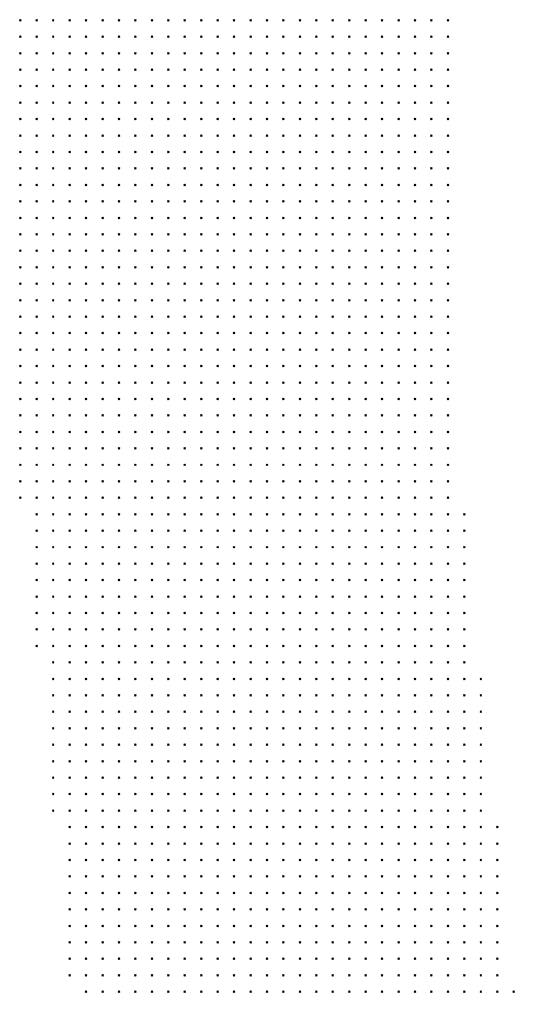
# Model space of a CAD drawing. Header units: metres. Extents: x 441556 to 446409, y 432338 to 461058.
# Drawn here: x 445049.5 to 445139.8, y 435633.7 to 435811 of the extents above; entities that cross this region are included whole.
import ezdxf

# ---------------------------------------------------------------- set-up
doc = ezdxf.new("R2010")
doc.units = ezdxf.units.M
doc.header["$MEASUREMENT"] = 0
doc.header["$PDMODE"] = 35
doc.header["$PDSIZE"] = 0.15
doc.layers.add('DTM-NOK-RevN_LIDAR_co_lidar', color=91, linetype='Continuous', lineweight=0)

msp = doc.modelspace()

# ---------------------------------------------------------------- linework, layer by layer
at = {"layer": 'DTM-NOK-RevN_LIDAR_co_lidar'}
for p in [(445049.673, 435810.806, 390.831), (445052.672, 435810.806, 391.644), (445055.672, 435810.806, 392.407), (445058.671, 435810.806, 392.838), (445061.67, 435810.806, 392.578), (445064.67, 435810.806, 392.799), (445067.669, 435810.806, 394.275), (445070.668, 435810.806, 395.794), (445073.668, 435810.806, 397.646), (445076.667, 435810.806, 398.551), (445079.667, 435810.806, 398.994), (445082.666, 435810.806, 399.457), (445085.665, 435810.806, 399.536), (445088.665, 435810.806, 399.774), (445091.664, 435810.806, 400.829), (445094.663, 435810.806, 402.318), (445097.663, 435810.806, 403.143), (445100.662, 435810.806, 403.265), (445103.662, 435810.806, 403.214), (445106.661, 435810.806, 403.422), (445109.66, 435810.806, 403.76), (445112.66, 435810.806, 404.143), (445115.659, 435810.806, 404.513), (445118.658, 435810.806, 404.882), (445121.658, 435810.806, 405.402), (445124.657, 435810.806, 405.743), (445127.657, 435810.806, 405.892), (445049.673, 435807.807, 388.975), (445052.672, 435807.807, 389.413), (445055.672, 435807.807, 389.965), (445058.671, 435807.807, 389.987), (445061.67, 435807.807, 389.792), (445064.67, 435807.807, 390.531), (445067.669, 435807.807, 392.824), (445070.668, 435807.807, 394.633), (445073.668, 435807.807, 397.018), (445076.667, 435807.807, 398.299), (445079.667, 435807.807, 398.706), (445082.666, 435807.807, 399.107), (445085.665, 435807.807, 399.228), (445088.665, 435807.807, 399.633), (445091.664, 435807.807, 400.764), (445094.663, 435807.807, 402.166), (445097.663, 435807.807, 402.72), (445100.662, 435807.807, 402.797), (445103.662, 435807.807, 402.968), (445106.661, 435807.807, 403.181), (445109.66, 435807.807, 403.581), (445112.66, 435807.807, 403.986), (445115.659, 435807.807, 404.389), (445118.658, 435807.807, 404.73), (445121.658, 435807.807, 405.15), (445124.657, 435807.807, 405.517), (445127.657, 435807.807, 405.742), (445049.673, 435804.807, 385.972), (445052.672, 435804.807, 386.284), (445055.672, 435804.807, 387.664), (445058.671, 435804.807, 388.087), (445061.67, 435804.807, 388.15), (445064.67, 435804.807, 389.513), (445067.669, 435804.807, 392.174), (445070.668, 435804.807, 394.141), (445073.668, 435804.807, 395.717), (445076.667, 435804.807, 396.996), (445079.667, 435804.807, 397.608), (445082.666, 435804.807, 398.243), (445085.665, 435804.807, 398.402), (445088.665, 435804.807, 399.151), (445091.664, 435804.807, 400.764), (445094.663, 435804.807, 402.057), (445097.663, 435804.807, 402.444), (445100.662, 435804.807, 402.49), (445103.662, 435804.807, 402.839), (445106.661, 435804.807, 403.048), (445109.66, 435804.807, 403.413), (445112.66, 435804.807, 403.823), (445115.659, 435804.807, 404.2), (445118.658, 435804.807, 404.556), (445121.658, 435804.807, 404.96), (445124.657, 435804.807, 405.297), (445127.657, 435804.807, 405.52), (445049.673, 435801.808, 383.174), (445052.672, 435801.808, 382.977), (445055.672, 435801.808, 383.725), (445058.671, 435801.808, 384.565), (445061.67, 435801.808, 386.007), (445064.67, 435801.808, 387.912), (445067.669, 435801.808, 391.141), (445070.668, 435801.808, 393.025), (445073.668, 435801.808, 394.303), (445076.667, 435801.808, 395.787), (445079.667, 435801.808, 396.667), (445082.666, 435801.808, 396.782), (445085.665, 435801.808, 396.822), (445088.665, 435801.808, 398.112), (445091.664, 435801.808, 400.498), (445094.663, 435801.808, 401.752), (445097.663, 435801.808, 402.214), (445100.662, 435801.808, 402.336), (445103.662, 435801.808, 402.612), (445106.661, 435801.808, 402.92), (445109.66, 435801.808, 403.241), (445112.66, 435801.808, 403.642), (445115.659, 435801.808, 403.984), (445118.658, 435801.808, 404.364), (445121.658, 435801.808, 404.721), (445124.657, 435801.808, 405.064), (445127.657, 435801.808, 405.343), (445049.673, 435798.809, 379.204), (445052.672, 435798.809, 379.32), (445055.672, 435798.809, 379.635), (445058.671, 435798.809, 380.217), (445061.67, 435798.809, 383.219), (445064.67, 435798.809, 385.186), (445067.669, 435798.809, 387.995), (445070.668, 435798.809, 390.648), (445073.668, 435798.809, 393.217), (445076.667, 435798.809, 394.758), (445079.667, 435798.809, 395.463), (445082.666, 435798.809, 394.819), (445085.665, 435798.809, 394.097), (445088.665, 435798.809, 394.38), (445091.664, 435798.809, 397.603), (445094.663, 435798.809, 400.915), (445097.663, 435798.809, 402.029), (445100.662, 435798.809, 402.122), (445103.662, 435798.809, 402.378), (445106.661, 435798.809, 402.762), (445109.66, 435798.809, 403.107), (445112.66, 435798.809, 403.48), (445115.659, 435798.809, 403.867), (445118.658, 435798.809, 404.233), (445121.658, 435798.809, 404.488), (445124.657, 435798.809, 404.861), (445127.657, 435798.809, 405.229), (445049.673, 435795.809, 375.709), (445052.672, 435795.809, 376.472), (445055.672, 435795.809, 377.207), (445058.671, 435795.809, 378.485), (445061.67, 435795.809, 381.329), (445064.67, 435795.809, 383.574), (445067.669, 435795.809, 385.985), (445070.668, 435795.809, 388.81), (445073.668, 435795.809, 390.529), (445076.667, 435795.809, 391.67), (445079.667, 435795.809, 392.05), (445082.666, 435795.809, 391.428), (445085.665, 435795.809, 390.626), (445088.665, 435795.809, 390.417), (445091.664, 435795.809, 394.862), (445094.663, 435795.809, 399.97), (445097.663, 435795.809, 401.647), (445100.662, 435795.809, 401.858), (445103.662, 435795.809, 402.159), (445106.661, 435795.809, 402.516), (445109.66, 435795.809, 402.913), (445112.66, 435795.809, 403.344), (445115.659, 435795.809, 403.745), (445118.658, 435795.809, 404.148), (445121.658, 435795.809, 404.379), (445124.657, 435795.809, 404.607), (445127.657, 435795.809, 404.971), (445049.673, 435792.81, 373.596), (445052.672, 435792.81, 374.356), (445055.672, 435792.81, 375.522), (445058.671, 435792.81, 378.111), (445061.67, 435792.81, 380.818), (445064.67, 435792.81, 383.433), (445067.669, 435792.81, 385.953), (445070.668, 435792.81, 387.728), (445073.668, 435792.81, 387.972), (445076.667, 435792.81, 388.523), (445079.667, 435792.81, 388.786), (445082.666, 435792.81, 388.221), (445085.665, 435792.81, 387.783), (445088.665, 435792.81, 387.894), (445091.664, 435792.81, 392.838), (445094.663, 435792.81, 398.828), (445097.663, 435792.81, 400.895), (445100.662, 435792.81, 401.052), (445103.662, 435792.81, 401.305), (445106.661, 435792.81, 401.77), (445109.66, 435792.81, 402.474), (445112.66, 435792.81, 403.058), (445115.659, 435792.81, 403.483), (445118.658, 435792.81, 403.945), (445121.658, 435792.81, 404.225), (445124.657, 435792.81, 404.406), (445127.657, 435792.81, 404.788), (445049.673, 435789.811, 371.507), (445052.672, 435789.811, 372.569), (445055.672, 435789.811, 374.511), (445058.671, 435789.811, 378.155), (445061.67, 435789.811, 380.884), (445064.67, 435789.811, 383.143), (445067.669, 435789.811, 384.897), (445070.668, 435789.811, 385.648), (445073.668, 435789.811, 386.199), (445076.667, 435789.811, 386.634), (445079.667, 435789.811, 386.936), (445082.666, 435789.811, 386.718), (445085.665, 435789.811, 386.449), (445088.665, 435789.811, 386.647), (445091.664, 435789.811, 390.755), (445094.663, 435789.811, 397.512), (445097.663, 435789.811, 400.106), (445100.662, 435789.811, 400.15), (445103.662, 435789.811, 400.219), (445106.661, 435789.811, 400.577), (445109.66, 435789.811, 401.387), (445112.66, 435789.811, 402.46), (445115.659, 435789.811, 403.165), (445118.658, 435789.811, 403.595), (445121.658, 435789.811, 403.974), (445124.657, 435789.811, 404.254), (445127.657, 435789.811, 404.582), (445049.673, 435786.811, 369.858), (445052.672, 435786.811, 371.762), (445055.672, 435786.811, 373.646), (445058.671, 435786.811, 377.135), (445061.67, 435786.811, 379.766), (445064.67, 435786.811, 381.87), (445067.669, 435786.811, 382.717), (445070.668, 435786.811, 382.838), (445073.668, 435786.811, 383.713), (445076.667, 435786.811, 383.98), (445079.667, 435786.811, 384.504), (445082.666, 435786.811, 385.197), (445085.665, 435786.811, 385.412), (445088.665, 435786.811, 386.243), (445091.664, 435786.811, 389.243), (445094.663, 435786.811, 396.144), (445097.663, 435786.811, 399.132), (445100.662, 435786.811, 399.16), (445103.662, 435786.811, 398.929), (445106.661, 435786.811, 399.081), (445109.66, 435786.811, 400.045), (445112.66, 435786.811, 401.314), (445115.659, 435786.811, 402.383), (445118.658, 435786.811, 403.284), (445121.658, 435786.811, 403.753), (445124.657, 435786.811, 404.022), (445127.657, 435786.811, 404.325), (445049.673, 435783.812, 368.55), (445052.672, 435783.812, 369.966), (445055.672, 435783.812, 371.991), (445058.671, 435783.812, 374.644), (445061.67, 435783.812, 377.396), (445064.67, 435783.812, 379.87), (445067.669, 435783.812, 380.539), (445070.668, 435783.812, 380.543), (445073.668, 435783.812, 381.141), (445076.667, 435783.812, 381.412), (445079.667, 435783.812, 382.232), (445082.666, 435783.812, 383.363), (445085.665, 435783.812, 383.917), (445088.665, 435783.812, 384.686), (445091.664, 435783.812, 387.47), (445094.663, 435783.812, 394.579), (445097.663, 435783.812, 397.549), (445100.662, 435783.812, 397.278), (445103.662, 435783.812, 397.416), (445106.661, 435783.812, 397.931), (445109.66, 435783.812, 398.959), (445112.66, 435783.812, 399.757), (445115.659, 435783.812, 401.163), (445118.658, 435783.812, 402.578), (445121.658, 435783.812, 403.377), (445124.657, 435783.812, 403.756), (445127.657, 435783.812, 404.123), (445049.673, 435780.812, 367.054), (445052.672, 435780.812, 367.62), (445055.672, 435780.812, 369.798), (445058.671, 435780.812, 372.978), (445061.67, 435780.812, 375.502), (445064.67, 435780.812, 377.171), (445067.669, 435780.812, 378.006), (445070.668, 435780.812, 378.234), (445073.668, 435780.812, 378.735), (445076.667, 435780.812, 379.189), (445079.667, 435780.812, 380.37), (445082.666, 435780.812, 382), (445085.665, 435780.812, 383), (445088.665, 435780.812, 383.402), (445091.664, 435780.812, 384.969), (445094.663, 435780.812, 391.108), (445097.663, 435780.812, 395.063), (445100.662, 435780.812, 395.47), (445103.662, 435780.812, 395.734), (445106.661, 435780.812, 396.489), (445109.66, 435780.812, 398.141), (445112.66, 435780.812, 399.477), (445115.659, 435780.812, 400.656), (445118.658, 435780.812, 401.809), (445121.658, 435780.812, 402.937), (445124.657, 435780.812, 403.576), (445127.657, 435780.812, 403.899), (445049.673, 435777.813, 365.727), (445052.672, 435777.813, 366.033), (445055.672, 435777.813, 367.89), (445058.671, 435777.813, 371.515), (445061.67, 435777.813, 373.868), (445064.67, 435777.813, 374.525), (445067.669, 435777.813, 375.097), (445070.668, 435777.813, 375.586), (445073.668, 435777.813, 376.245), (445076.667, 435777.813, 377.011), (445079.667, 435777.813, 378.808), (445082.666, 435777.813, 381.236), (445085.665, 435777.813, 383.145), (445088.665, 435777.813, 383.541), (445091.664, 435777.813, 384.228), (445094.663, 435777.813, 389.777), (445097.663, 435777.813, 393.623), (445100.662, 435777.813, 394.244), (445103.662, 435777.813, 394.466), (445106.661, 435777.813, 394.998), (445109.66, 435777.813, 396.594), (445112.66, 435777.813, 398.941), (445115.659, 435777.813, 400.244), (445118.658, 435777.813, 401.411), (445121.658, 435777.813, 402.559), (445124.657, 435777.813, 403.36), (445127.657, 435777.813, 403.757), (445049.673, 435774.814, 364), (445052.672, 435774.814, 364.638), (445055.672, 435774.814, 366.336), (445058.671, 435774.814, 368.793), (445061.67, 435774.814, 370.995), (445064.67, 435774.814, 371.758), (445067.669, 435774.814, 372.817), (445070.668, 435774.814, 373.295), (445073.668, 435774.814, 373.943), (445076.667, 435774.814, 375.623), (445079.667, 435774.814, 378.466), (445082.666, 435774.814, 381.325), (445085.665, 435774.814, 383.811), (445088.665, 435774.814, 384.515), (445091.664, 435774.814, 385.167), (445094.663, 435774.814, 389.908), (445097.663, 435774.814, 392.959), (445100.662, 435774.814, 393.34), (445103.662, 435774.814, 393.733), (445106.661, 435774.814, 394.498), (445109.66, 435774.814, 395.237), (445112.66, 435774.814, 397.637), (445115.659, 435774.814, 399.901), (445118.658, 435774.814, 401.137), (445121.658, 435774.814, 402.039), (445124.657, 435774.814, 402.929), (445127.657, 435774.814, 403.565), (445049.673, 435771.814, 362.894), (445052.672, 435771.814, 364.116), (445055.672, 435771.814, 365.681), (445058.671, 435771.814, 366.861), (445061.67, 435771.814, 367.902), (445064.67, 435771.814, 368.605), (445067.669, 435771.814, 370.471), (445070.668, 435771.814, 371.387), (445073.668, 435771.814, 373.104), (445076.667, 435771.814, 375.829), (445079.667, 435771.814, 379.219), (445082.666, 435771.814, 382.608), (445085.665, 435771.814, 385.097), (445088.665, 435771.814, 385.593), (445091.664, 435771.814, 385.97), (445094.663, 435771.814, 388.98), (445097.663, 435771.814, 391.633), (445100.662, 435771.814, 392.458), (445103.662, 435771.814, 392.933), (445106.661, 435771.814, 393.672), (445109.66, 435771.814, 394.338), (445112.66, 435771.814, 396.574), (445115.659, 435771.814, 399.269), (445118.658, 435771.814, 400.372), (445121.658, 435771.814, 400.99), (445124.657, 435771.814, 402.252), (445127.657, 435771.814, 403.255), (445049.673, 435768.815, 362.784), (445052.672, 435768.815, 363.444), (445055.672, 435768.815, 364.058), (445058.671, 435768.815, 365.348), (445061.67, 435768.815, 365.83), (445064.67, 435768.815, 366.644), (445067.669, 435768.815, 369.004), (445070.668, 435768.815, 370.71), (445073.668, 435768.815, 373.214), (445076.667, 435768.815, 376.624), (445079.667, 435768.815, 380.256), (445082.666, 435768.815, 383.65), (445085.665, 435768.815, 385.294), (445088.665, 435768.815, 385.969), (445091.664, 435768.815, 386.285), (445094.663, 435768.815, 387.682), (445097.663, 435768.815, 389.746), (445100.662, 435768.815, 391.402), (445103.662, 435768.815, 391.943), (445106.661, 435768.815, 392.528), (445109.66, 435768.815, 393.658), (445112.66, 435768.815, 395.738), (445115.659, 435768.815, 398.043), (445118.658, 435768.815, 399.282), (445121.658, 435768.815, 400.099), (445124.657, 435768.815, 401.808), (445127.657, 435768.815, 402.969), (445049.673, 435765.816, 361.084), (445052.672, 435765.816, 361.31), (445055.672, 435765.816, 361.053), (445058.671, 435765.816, 362.692), (445061.67, 435765.816, 363.948), (445064.67, 435765.816, 365.595), (445067.669, 435765.816, 368.728), (445070.668, 435765.816, 370.983), (445073.668, 435765.816, 373.752), (445076.667, 435765.816, 377.042), (445079.667, 435765.816, 380.425), (445082.666, 435765.816, 383.249), (445085.665, 435765.816, 384.366), (445088.665, 435765.816, 384.971), (445091.664, 435765.816, 386.097), (445094.663, 435765.816, 387.07), (445097.663, 435765.816, 387.968), (445100.662, 435765.816, 389.941), (445103.662, 435765.816, 391.282), (445106.661, 435765.816, 392.393), (445109.66, 435765.816, 393.694), (445112.66, 435765.816, 395.597), (445115.659, 435765.816, 397.103), (445118.658, 435765.816, 398.452), (445121.658, 435765.816, 399.958), (445124.657, 435765.816, 401.535), (445127.657, 435765.816, 402.551), (445049.673, 435762.816, 357.413), (445052.672, 435762.816, 358.549), (445055.672, 435762.816, 358.917), (445058.671, 435762.816, 360.302), (445061.67, 435762.816, 362.509), (445064.67, 435762.816, 365.419), (445067.669, 435762.816, 368.625), (445070.668, 435762.816, 371.336), (445073.668, 435762.816, 374.286), (445076.667, 435762.816, 377.028), (445079.667, 435762.816, 379.646), (445082.666, 435762.816, 381.056), (445085.665, 435762.816, 381.786), (445088.665, 435762.816, 383.057), (445091.664, 435762.816, 384.524), (445094.663, 435762.816, 385.282), (445097.663, 435762.816, 386.028), (445100.662, 435762.816, 387.872), (445103.662, 435762.816, 390.496), (445106.661, 435762.816, 392.073), (445109.66, 435762.816, 393.611), (445112.66, 435762.816, 395.428), (445115.659, 435762.816, 396.713), (445118.658, 435762.816, 398.266), (445121.658, 435762.816, 399.921), (445124.657, 435762.816, 401.384), (445127.657, 435762.816, 402.356), (445049.673, 435759.817, 354.97), (445052.672, 435759.817, 356.377), (445055.672, 435759.817, 357.266), (445058.671, 435759.817, 359.562), (445061.67, 435759.817, 362.507), (445064.67, 435759.817, 365.339), (445067.669, 435759.817, 367.74), (445070.668, 435759.817, 371.063), (445073.668, 435759.817, 374.053), (445076.667, 435759.817, 376.301), (445079.667, 435759.817, 378.033), (445082.666, 435759.817, 378.346), (445085.665, 435759.817, 378.682), (445088.665, 435759.817, 380.562), (445091.664, 435759.817, 381.937), (445094.663, 435759.817, 381.943), (445097.663, 435759.817, 382.669), (445100.662, 435759.817, 385.076), (445103.662, 435759.817, 388.754), (445106.661, 435759.817, 390.891), (445109.66, 435759.817, 392.392), (445112.66, 435759.817, 394.607), (445115.659, 435759.817, 397.096), (445118.658, 435759.817, 398.636), (445121.658, 435759.817, 400.032), (445124.657, 435759.817, 401.448), (445127.657, 435759.817, 402.219), (445049.673, 435756.817, 354.046), (445052.672, 435756.817, 354.921), (445055.672, 435756.817, 355.652), (445058.671, 435756.817, 358.785), (445061.67, 435756.817, 362.739), (445064.67, 435756.817, 364.982), (445067.669, 435756.817, 366.348), (445070.668, 435756.817, 369.178), (445073.668, 435756.817, 373.027), (445076.667, 435756.817, 375.012), (445079.667, 435756.817, 376.057), (445082.666, 435756.817, 376.289), (445085.665, 435756.817, 376.643), (445088.665, 435756.817, 378.096), (445091.664, 435756.817, 379.199), (445094.663, 435756.817, 379.659), (445097.663, 435756.817, 380.746), (445100.662, 435756.817, 383.69), (445103.662, 435756.817, 386.994), (445106.661, 435756.817, 389.245), (445109.66, 435756.817, 390.623), (445112.66, 435756.817, 392.484), (445115.659, 435756.817, 394.523), (445118.658, 435756.817, 396.006), (445121.658, 435756.817, 397.382), (445124.657, 435756.817, 397.892), (445127.657, 435756.817, 399.987), (445049.673, 435753.818, 352.694), (445052.672, 435753.818, 353.574), (445055.672, 435753.818, 354.448), (445058.671, 435753.818, 356.298), (445061.67, 435753.818, 360.546), (445064.67, 435753.818, 363.325), (445067.669, 435753.818, 363.752), (445070.668, 435753.818, 366.186), (445073.668, 435753.818, 370.661), (445076.667, 435753.818, 372.807), (445079.667, 435753.818, 373.358), (445082.666, 435753.818, 373.31), (445085.665, 435753.818, 373.65), (445088.665, 435753.818, 375.498), (445091.664, 435753.818, 376.944), (445094.663, 435753.818, 378.731), (445097.663, 435753.818, 380.873), (445100.662, 435753.818, 383.122), (445103.662, 435753.818, 385.315), (445106.661, 435753.818, 387.245), (445109.66, 435753.818, 388.716), (445112.66, 435753.818, 389.978), (445115.659, 435753.818, 390.954), (445118.658, 435753.818, 392.076), (445121.658, 435753.818, 393.408), (445124.657, 435753.818, 393.934), (445127.657, 435753.818, 396.048), (445049.673, 435750.819, 351.555), (445052.672, 435750.819, 352.612), (445055.672, 435750.819, 353.483), (445058.671, 435750.819, 354.874), (445061.67, 435750.819, 357.323), (445064.67, 435750.819, 360.487), (445067.669, 435750.819, 361.316), (445070.668, 435750.819, 362.932), (445073.668, 435750.819, 366.591), (445076.667, 435750.819, 368.721), (445079.667, 435750.819, 369.449), (445082.666, 435750.819, 370.499), (445085.665, 435750.819, 371.513), (445088.665, 435750.819, 372.94), (445091.664, 435750.819, 374.238), (445094.663, 435750.819, 377.34), (445097.663, 435750.819, 380.803), (445100.662, 435750.819, 382.445), (445103.662, 435750.819, 383.703), (445106.661, 435750.819, 385.338), (445109.66, 435750.819, 386.531), (445112.66, 435750.819, 387.294), (445115.659, 435750.819, 388.756), (445118.658, 435750.819, 389.886), (445121.658, 435750.819, 391.58), (445124.657, 435750.819, 392.912), (445127.657, 435750.819, 394.462), (445049.673, 435747.819, 351.779), (445052.672, 435747.819, 352.793), (445055.672, 435747.819, 354.025), (445058.671, 435747.819, 355.097), (445061.67, 435747.819, 356.119), (445064.67, 435747.819, 358.402), (445067.669, 435747.819, 359.751), (445070.668, 435747.819, 360.568), (445073.668, 435747.819, 363.56), (445076.667, 435747.819, 365.366), (445079.667, 435747.819, 366.318), (445082.666, 435747.819, 368.403), (445085.665, 435747.819, 370.153), (445088.665, 435747.819, 371.263), (445091.664, 435747.819, 372.819), (445094.663, 435747.819, 377.028), (445097.663, 435747.819, 380.705), (445100.662, 435747.819, 382.049), (445103.662, 435747.819, 382.687), (445106.661, 435747.819, 383.913), (445109.66, 435747.819, 384.872), (445112.66, 435747.819, 385.405), (445115.659, 435747.819, 387.292), (445118.658, 435747.819, 389.007), (445121.658, 435747.819, 391.194), (445124.657, 435747.819, 393.688), (445127.657, 435747.819, 395.769), (445049.673, 435744.82, 353.741), (445052.672, 435744.82, 354.627), (445055.672, 435744.82, 356.108), (445058.671, 435744.82, 356.665), (445061.67, 435744.82, 356.759), (445064.67, 435744.82, 357.836), (445067.669, 435744.82, 359.199), (445070.668, 435744.82, 360.046), (445073.668, 435744.82, 362.502), (445076.667, 435744.82, 364.24), (445079.667, 435744.82, 365.563), (445082.666, 435744.82, 367.425), (445085.665, 435744.82, 369.246), (445088.665, 435744.82, 370.766), (445091.664, 435744.82, 372.63), (445094.663, 435744.82, 376.722), (445097.663, 435744.82, 379.949), (445100.662, 435744.82, 380.294), (445103.662, 435744.82, 380.692), (445106.661, 435744.82, 382.966), (445109.66, 435744.82, 384.83), (445112.66, 435744.82, 385.654), (445115.659, 435744.82, 387.284), (445118.658, 435744.82, 389.621), (445121.658, 435744.82, 391.782), (445124.657, 435744.82, 394.369), (445127.657, 435744.82, 397.132), (445049.673, 435741.821, 355.461), (445052.672, 435741.821, 356.08), (445055.672, 435741.821, 357.889), (445058.671, 435741.821, 358.837), (445061.67, 435741.821, 358.29), (445064.67, 435741.821, 358.927), (445067.669, 435741.821, 360.315), (445070.668, 435741.821, 362.034), (445073.668, 435741.821, 364.126), (445076.667, 435741.821, 365.326), (445079.667, 435741.821, 366.201), (445082.666, 435741.821, 367.91), (445085.665, 435741.821, 369.372), (445088.665, 435741.821, 370.889), (445091.664, 435741.821, 372.424), (445094.663, 435741.821, 375.184), (445097.663, 435741.821, 378.538), (445100.662, 435741.821, 379.097), (445103.662, 435741.821, 379.952), (445106.661, 435741.821, 382.474), (445109.66, 435741.821, 384.724), (445112.66, 435741.821, 386.323), (445115.659, 435741.821, 388.284), (445118.658, 435741.821, 390.848), (445121.658, 435741.821, 392.904), (445124.657, 435741.821, 395.594), (445127.657, 435741.821, 398.585), (445049.673, 435738.821, 356.402), (445052.672, 435738.821, 357.339), (445055.672, 435738.821, 359.432), (445058.671, 435738.821, 360.723), (445061.67, 435738.821, 360.502), (445064.67, 435738.821, 361.513), (445067.669, 435738.821, 362.991), (445070.668, 435738.821, 364.314), (445073.668, 435738.821, 365.61), (445076.667, 435738.821, 366.73), (445079.667, 435738.821, 367.478), (445082.666, 435738.821, 369.331), (445085.665, 435738.821, 370.568), (445088.665, 435738.821, 372.618), (445091.664, 435738.821, 373.51), (445094.663, 435738.821, 375.044), (445097.663, 435738.821, 377.913), (445100.662, 435738.821, 379.659), (445103.662, 435738.821, 381.615), (445106.661, 435738.821, 383.509), (445109.66, 435738.821, 385.13), (445112.66, 435738.821, 387.141), (445115.659, 435738.821, 389.592), (445118.658, 435738.821, 391.998), (445121.658, 435738.821, 395.279), (445124.657, 435738.821, 397.923), (445127.657, 435738.821, 399.559), (445049.673, 435735.822, 358.108), (445052.672, 435735.822, 359.569), (445055.672, 435735.822, 361.009), (445058.671, 435735.822, 361.919), (445061.67, 435735.822, 362.734), (445064.67, 435735.822, 364.204), (445067.669, 435735.822, 365.551), (445070.668, 435735.822, 365.656), (445073.668, 435735.822, 366.684), (445076.667, 435735.822, 368.071), (445079.667, 435735.822, 369.096), (445082.666, 435735.822, 371.543), (445085.665, 435735.822, 374.177), (445088.665, 435735.822, 375.803), (445091.664, 435735.822, 375.514), (445094.663, 435735.822, 376.297), (445097.663, 435735.822, 378.293), (445100.662, 435735.822, 380.957), (445103.662, 435735.822, 383.932), (445106.661, 435735.822, 385.604), (445109.66, 435735.822, 386.805), (445112.66, 435735.822, 389.335), (445115.659, 435735.822, 391.501), (445118.658, 435735.822, 393.534), (445121.658, 435735.822, 397.108), (445124.657, 435735.822, 398.849), (445127.657, 435735.822, 399.408), (445049.673, 435732.822, 360.2), (445052.672, 435732.822, 361.793), (445055.672, 435732.822, 363.063), (445058.671, 435732.822, 364.117), (445061.67, 435732.822, 365.163), (445064.67, 435732.822, 366.134), (445067.669, 435732.822, 367.069), (445070.668, 435732.822, 367.801), (445073.668, 435732.822, 369.477), (445076.667, 435732.822, 370.467), (445079.667, 435732.822, 372.093), (445082.666, 435732.822, 374.312), (445085.665, 435732.822, 377.093), (445088.665, 435732.822, 378.642), (445091.664, 435732.822, 378.572), (445094.663, 435732.822, 378.222), (445097.663, 435732.822, 378.976), (445100.662, 435732.822, 381.897), (445103.662, 435732.822, 385.916), (445106.661, 435732.822, 388.516), (445109.66, 435732.822, 390.807), (445112.66, 435732.822, 393.02), (445115.659, 435732.822, 394.671), (445118.658, 435732.822, 395.976), (445121.658, 435732.822, 397.763), (445124.657, 435732.822, 398.712), (445127.657, 435732.822, 399.194), (445049.673, 435729.823, 362.01), (445052.672, 435729.823, 363.613), (445055.672, 435729.823, 365.469), (445058.671, 435729.823, 367.082), (445061.67, 435729.823, 367.257), (445064.67, 435729.823, 368.716), (445067.669, 435729.823, 369.919), (445070.668, 435729.823, 370.777), (445073.668, 435729.823, 372.386), (445076.667, 435729.823, 372.955), (445079.667, 435729.823, 374.634), (445082.666, 435729.823, 376.505), (445085.665, 435729.823, 378.898), (445088.665, 435729.823, 381.037), (445091.664, 435729.823, 380.88), (445094.663, 435729.823, 380.05), (445097.663, 435729.823, 380.244), (445100.662, 435729.823, 385.293), (445103.662, 435729.823, 389.68), (445106.661, 435729.823, 392.509), (445109.66, 435729.823, 394.687), (445112.66, 435729.823, 395.492), (445115.659, 435729.823, 396.569), (445118.658, 435729.823, 397.305), (445121.658, 435729.823, 398.142), (445124.657, 435729.823, 398.722), (445127.657, 435729.823, 399.139), (445049.673, 435726.824, 363.872), (445052.672, 435726.824, 365.63), (445055.672, 435726.824, 367.545), (445058.671, 435726.824, 369.622), (445061.67, 435726.824, 370.396), (445064.67, 435726.824, 372.018), (445067.669, 435726.824, 372.535), (445070.668, 435726.824, 372.956), (445073.668, 435726.824, 374.291), (445076.667, 435726.824, 375.595), (445079.667, 435726.824, 376.472), (445082.666, 435726.824, 378.155), (445085.665, 435726.824, 380.546), (445088.665, 435726.824, 382.913), (445091.664, 435726.824, 383.581), (445094.663, 435726.824, 383.475), (445097.663, 435726.824, 383.84), (445100.662, 435726.824, 388.911), (445103.662, 435726.824, 392.926), (445106.661, 435726.824, 394.949), (445109.66, 435726.824, 395.735), (445112.66, 435726.824, 396.011), (445115.659, 435726.824, 396.779), (445118.658, 435726.824, 397.265), (445121.658, 435726.824, 397.948), (445124.657, 435726.824, 398.5), (445127.657, 435726.824, 398.924), (445049.673, 435723.824, 366.176), (445052.672, 435723.824, 367.44), (445055.672, 435723.824, 369.201), (445058.671, 435723.824, 371.426), (445061.67, 435723.824, 373.113), (445064.67, 435723.824, 374.456), (445067.669, 435723.824, 374.588), (445070.668, 435723.824, 374.696), (445073.668, 435723.824, 375.725), (445076.667, 435723.824, 377.526), (445079.667, 435723.824, 378.638), (445082.666, 435723.824, 380.302), (445085.665, 435723.824, 381.874), (445088.665, 435723.824, 384.124), (445091.664, 435723.824, 386.809), (445094.663, 435723.824, 387.791), (445097.663, 435723.824, 388.735), (445100.662, 435723.824, 391.613), (445103.662, 435723.824, 394.18), (445106.661, 435723.824, 395.304), (445109.66, 435723.824, 395.634), (445112.66, 435723.824, 396.108), (445115.659, 435723.824, 396.672), (445118.658, 435723.824, 397.114), (445121.658, 435723.824, 397.695), (445124.657, 435723.824, 398.212), (445127.657, 435723.824, 398.693), (445052.672, 435720.825, 369.571), (445055.672, 435720.825, 370.917), (445058.671, 435720.825, 372.969), (445061.67, 435720.825, 374.772), (445064.67, 435720.825, 376.622), (445067.669, 435720.825, 377.301), (445070.668, 435720.825, 376.768), (445073.668, 435720.825, 377.312), (445076.667, 435720.825, 378.999), (445079.667, 435720.825, 380.588), (445082.666, 435720.825, 382.459), (445085.665, 435720.825, 384.229), (445088.665, 435720.825, 385.787), (445091.664, 435720.825, 388.824), (445094.663, 435720.825, 390.149), (445097.663, 435720.825, 391.882), (445100.662, 435720.825, 393.712), (445103.662, 435720.825, 394.619), (445106.661, 435720.825, 395.227), (445109.66, 435720.825, 395.645), (445112.66, 435720.825, 396.107), (445115.659, 435720.825, 396.497), (445118.658, 435720.825, 396.929), (445121.658, 435720.825, 397.494), (445124.657, 435720.825, 398.126), (445127.657, 435720.825, 398.625), (445130.656, 435720.825, 398.954), (445052.672, 435717.826, 371.923), (445055.672, 435717.826, 372.913), (445058.671, 435717.826, 374.634), (445061.67, 435717.826, 376.327), (445064.67, 435717.826, 378.997), (445067.669, 435717.826, 379.937), (445070.668, 435717.826, 379.09), (445073.668, 435717.826, 379.286), (445076.667, 435717.826, 380.734), (445079.667, 435717.826, 382.239), (445082.666, 435717.826, 384.237), (445085.665, 435717.826, 386.389), (445088.665, 435717.826, 388.277), (445091.664, 435717.826, 389.856), (445094.663, 435717.826, 391.372), (445097.663, 435717.826, 392.874), (445100.662, 435717.826, 394.002), (445103.662, 435717.826, 394.572), (445106.661, 435717.826, 395.054), (445109.66, 435717.826, 395.408), (445112.66, 435717.826, 395.826), (445115.659, 435717.826, 396.449), (445118.658, 435717.826, 396.852), (445121.658, 435717.826, 397.23), (445124.657, 435717.826, 397.757), (445127.657, 435717.826, 398.194), (445130.656, 435717.826, 398.578), (445052.672, 435714.826, 374.418), (445055.672, 435714.826, 375.294), (445058.671, 435714.826, 376.456), (445061.67, 435714.826, 377.958), (445064.67, 435714.826, 380.793), (445067.669, 435714.826, 382.041), (445070.668, 435714.826, 381.68), (445073.668, 435714.826, 381.587), (445076.667, 435714.826, 382.64), (445079.667, 435714.826, 383.956), (445082.666, 435714.826, 385.837), (445085.665, 435714.826, 387.982), (445088.665, 435714.826, 390.549), (445091.664, 435714.826, 391.517), (445094.663, 435714.826, 392.417), (445097.663, 435714.826, 393.184), (445100.662, 435714.826, 393.758), (445103.662, 435714.826, 394.287), (445106.661, 435714.826, 394.586), (445109.66, 435714.826, 394.857), (445112.66, 435714.826, 395.185), (445115.659, 435714.826, 396.011), (445118.658, 435714.826, 396.702), (445121.658, 435714.826, 397.009), (445124.657, 435714.826, 397.335), (445127.657, 435714.826, 397.704), (445130.656, 435714.826, 398.109), (445052.672, 435711.827, 376.652), (445055.672, 435711.827, 377.719), (445058.671, 435711.827, 378.566), (445061.67, 435711.827, 380.009), (445064.67, 435711.827, 382.36), (445067.669, 435711.827, 383.71), (445070.668, 435711.827, 384.33), (445073.668, 435711.827, 384.291), (445076.667, 435711.827, 384.802), (445079.667, 435711.827, 385.852), (445082.666, 435711.827, 387.264), (445085.665, 435711.827, 389.731), (445088.665, 435711.827, 391.792), (445091.664, 435711.827, 392.541), (445094.663, 435711.827, 392.812), (445097.663, 435711.827, 393.19), (445100.662, 435711.827, 393.632), (445103.662, 435711.827, 393.97), (445106.661, 435711.827, 394.173), (445109.66, 435711.827, 394.56), (445112.66, 435711.827, 394.759), (445115.659, 435711.827, 395.389), (445118.658, 435711.827, 396.253), (445121.658, 435711.827, 396.735), (445124.657, 435711.827, 396.994), (445127.657, 435711.827, 397.384), (445130.656, 435711.827, 397.904), (445052.672, 435708.827, 378.251), (445055.672, 435708.827, 379.573), (445058.671, 435708.827, 380.954), (445061.67, 435708.827, 382.304), (445064.67, 435708.827, 384.116), (445067.669, 435708.827, 385.814), (445070.668, 435708.827, 386.686), (445073.668, 435708.827, 386.796), (445076.667, 435708.827, 387.299), (445079.667, 435708.827, 388.631), (445082.666, 435708.827, 389.604), (445085.665, 435708.827, 390.995), (445088.665, 435708.827, 391.911), (445091.664, 435708.827, 392.251), (445094.663, 435708.827, 392.635), (445097.663, 435708.827, 392.998), (445100.662, 435708.827, 393.468), (445103.662, 435708.827, 393.849), (445106.661, 435708.827, 394.343), (445109.66, 435708.827, 394.588), (445112.66, 435708.827, 394.695), (445115.659, 435708.827, 395.136), (445118.658, 435708.827, 395.751), (445121.658, 435708.827, 396.244), (445124.657, 435708.827, 396.656), (445127.657, 435708.827, 397.106), (445130.656, 435708.827, 397.878), (445052.672, 435705.828, 379.914), (445055.672, 435705.828, 381.223), (445058.671, 435705.828, 382.821), (445061.67, 435705.828, 384.197), (445064.67, 435705.828, 386.027), (445067.669, 435705.828, 388.295), (445070.668, 435705.828, 388.836), (445073.668, 435705.828, 389.087), (445076.667, 435705.828, 389.673), (445079.667, 435705.828, 390.477), (445082.666, 435705.828, 390.877), (445085.665, 435705.828, 391.17), (445088.665, 435705.828, 391.564), (445091.664, 435705.828, 391.972), (445094.663, 435705.828, 392.495), (445097.663, 435705.828, 392.889), (445100.662, 435705.828, 394.15), (445103.662, 435705.828, 394.066), (445106.661, 435705.828, 395.453), (445109.66, 435705.828, 395.595), (445112.66, 435705.828, 394.84), (445115.659, 435705.828, 394.952), (445118.658, 435705.828, 395.431), (445121.658, 435705.828, 395.93), (445124.657, 435705.828, 396.545), (445127.657, 435705.828, 396.977), (445130.656, 435705.828, 397.525), (445052.672, 435702.829, 382.224), (445055.672, 435702.829, 383.087), (445058.671, 435702.829, 384.614), (445061.67, 435702.829, 386.094), (445064.67, 435702.829, 387.586), (445067.669, 435702.829, 389.252), (445070.668, 435702.829, 389.754), (445073.668, 435702.829, 390.096), (445076.667, 435702.829, 390.293), (445079.667, 435702.829, 390.361), (445082.666, 435702.829, 390.564), (445085.665, 435702.829, 390.866), (445088.665, 435702.829, 391.354), (445091.664, 435702.829, 391.776), (445094.663, 435702.829, 392.27), (445097.663, 435702.829, 392.852), (445100.662, 435702.829, 395.422), (445103.662, 435702.829, 394.525), (445106.661, 435702.829, 394.549), (445109.66, 435702.829, 394.887), (445112.66, 435702.829, 394.628), (445115.659, 435702.829, 394.733), (445118.658, 435702.829, 395.222), (445121.658, 435702.829, 395.772), (445124.657, 435702.829, 396.322), (445127.657, 435702.829, 396.789), (445130.656, 435702.829, 397.147), (445052.672, 435699.829, 384.602), (445055.672, 435699.829, 384.96), (445058.671, 435699.829, 386.341), (445061.67, 435699.829, 387.715), (445064.67, 435699.829, 388.511), (445067.669, 435699.829, 389.099), (445070.668, 435699.829, 389.422), (445073.668, 435699.829, 389.65), (445076.667, 435699.829, 389.876), (445079.667, 435699.829, 390.189), (445082.666, 435699.829, 390.479), (445085.665, 435699.829, 390.82), (445088.665, 435699.829, 391.253), (445091.664, 435699.829, 391.602), (445094.663, 435699.829, 392.04), (445097.663, 435699.829, 392.432), (445100.662, 435699.829, 394.364), (445103.662, 435699.829, 393.958), (445106.661, 435699.829, 393.323), (445109.66, 435699.829, 393.638), (445112.66, 435699.829, 394.222), (445115.659, 435699.829, 394.589), (445118.658, 435699.829, 395.076), (445121.658, 435699.829, 395.58), (445124.657, 435699.829, 395.963), (445127.657, 435699.829, 396.471), (445130.656, 435699.829, 396.919), (445052.672, 435696.83, 385.555), (445055.672, 435696.83, 386.175), (445058.671, 435696.83, 387.412), (445061.67, 435696.83, 388.307), (445064.67, 435696.83, 388.616), (445067.669, 435696.83, 388.778), (445070.668, 435696.83, 389.041), (445073.668, 435696.83, 389.353), (445076.667, 435696.83, 389.845), (445079.667, 435696.83, 390.292), (445082.666, 435696.83, 390.514), (445085.665, 435696.83, 390.762), (445088.665, 435696.83, 391.121), (445091.664, 435696.83, 391.371), (445094.663, 435696.83, 391.539), (445097.663, 435696.83, 391.879), (445100.662, 435696.83, 392.604), (445103.662, 435696.83, 392.794), (445106.661, 435696.83, 393.136), (445109.66, 435696.83, 393.464), (445112.66, 435696.83, 394.03), (445115.659, 435696.83, 394.478), (445118.658, 435696.83, 394.865), (445121.658, 435696.83, 395.232), (445124.657, 435696.83, 395.558), (445127.657, 435696.83, 396.143), (445130.656, 435696.83, 396.672), (445055.672, 435693.83, 386.392), (445058.671, 435693.83, 387.55), (445061.67, 435693.83, 387.885), (445064.67, 435693.83, 388.002), (445067.669, 435693.83, 388.563), (445070.668, 435693.83, 389.029), (445073.668, 435693.83, 389.293), (445076.667, 435693.83, 389.745), (445079.667, 435693.83, 390.043), (445082.666, 435693.83, 390.245), (445085.665, 435693.83, 390.587), (445088.665, 435693.83, 390.908), (445091.664, 435693.83, 391.129), (445094.663, 435693.83, 391.265), (445097.663, 435693.83, 391.717), (445100.662, 435693.83, 392.164), (445103.662, 435693.83, 392.363), (445106.661, 435693.83, 392.828), (445109.66, 435693.83, 393.278), (445112.66, 435693.83, 393.688), (445115.659, 435693.83, 394.177), (445118.658, 435693.83, 394.545), (445121.658, 435693.83, 394.892), (445124.657, 435693.83, 395.22), (445127.657, 435693.83, 395.838), (445130.656, 435693.83, 396.355), (445055.672, 435690.831, 385.954), (445058.671, 435690.831, 386.853), (445061.67, 435690.831, 387.047), (445064.67, 435690.831, 387.731), (445067.669, 435690.831, 388.668), (445070.668, 435690.831, 389.059), (445073.668, 435690.831, 389.272), (445076.667, 435690.831, 389.539), (445079.667, 435690.831, 389.67), (445082.666, 435690.831, 389.891), (445085.665, 435690.831, 390.327), (445088.665, 435690.831, 390.672), (445091.664, 435690.831, 390.978), (445094.663, 435690.831, 391.348), (445097.663, 435690.831, 391.69), (445100.662, 435690.831, 392.017), (445103.662, 435690.831, 392.287), (445106.661, 435690.831, 392.659), (445109.66, 435690.831, 393.045), (445112.66, 435690.831, 393.312), (445115.659, 435690.831, 393.855), (445118.658, 435690.831, 394.342), (445121.658, 435690.831, 394.739), (445124.657, 435690.831, 395.055), (445127.657, 435690.831, 395.594), (445130.656, 435690.831, 396.008), (445133.655, 435690.831, 396.395), (445055.672, 435687.832, 385.524), (445058.671, 435687.832, 386.109), (445061.67, 435687.832, 386.68), (445064.67, 435687.832, 387.696), (445067.669, 435687.832, 388.452), (445070.668, 435687.832, 388.824), (445073.668, 435687.832, 389.083), (445076.667, 435687.832, 389.258), (445079.667, 435687.832, 389.332), (445082.666, 435687.832, 389.726), (445085.665, 435687.832, 390.118), (445088.665, 435687.832, 390.412), (445091.664, 435687.832, 390.691), (445094.663, 435687.832, 391.241), (445097.663, 435687.832, 391.589), (445100.662, 435687.832, 391.802), (445103.662, 435687.832, 392.111), (445106.661, 435687.832, 392.475), (445109.66, 435687.832, 392.734), (445112.66, 435687.832, 393.1), (445115.659, 435687.832, 393.647), (445118.658, 435687.832, 393.998), (445121.658, 435687.832, 394.311), (445124.657, 435687.832, 394.795), (445127.657, 435687.832, 395.376), (445130.656, 435687.832, 395.764), (445133.655, 435687.832, 396.117), (445055.672, 435684.832, 385.183), (445058.671, 435684.832, 385.601), (445061.67, 435684.832, 386.446), (445064.67, 435684.832, 387.392), (445067.669, 435684.832, 388.064), (445070.668, 435684.832, 388.381), (445073.668, 435684.832, 388.545), (445076.667, 435684.832, 388.856), (445079.667, 435684.832, 389.206), (445082.666, 435684.832, 389.57), (445085.665, 435684.832, 390), (445088.665, 435684.832, 390.289), (445091.664, 435684.832, 390.492), (445094.663, 435684.832, 390.966), (445097.663, 435684.832, 391.406), (445100.662, 435684.832, 391.574), (445103.662, 435684.832, 391.979), (445106.661, 435684.832, 392.351), (445109.66, 435684.832, 392.582), (445112.66, 435684.832, 392.911), (445115.659, 435684.832, 393.221), (445118.658, 435684.832, 393.624), (445121.658, 435684.832, 394.051), (445124.657, 435684.832, 394.534), (445127.657, 435684.832, 395.115), (445130.656, 435684.832, 395.576), (445133.655, 435684.832, 395.936), (445055.672, 435681.833, 384.731), (445058.671, 435681.833, 385.32), (445061.67, 435681.833, 386.248), (445064.67, 435681.833, 387.07), (445067.669, 435681.833, 387.516), (445070.668, 435681.833, 387.934), (445073.668, 435681.833, 388.277), (445076.667, 435681.833, 388.708), (445079.667, 435681.833, 389.137), (445082.666, 435681.833, 389.423), (445085.665, 435681.833, 389.805), (445088.665, 435681.833, 390.114), (445091.664, 435681.833, 390.389), (445094.663, 435681.833, 390.657), (445097.663, 435681.833, 391.1), (445100.662, 435681.833, 391.36), (445103.662, 435681.833, 391.713), (445106.661, 435681.833, 392.057), (445109.66, 435681.833, 392.376), (445112.66, 435681.833, 392.66), (445115.659, 435681.833, 392.911), (445118.658, 435681.833, 393.363), (445121.658, 435681.833, 394.038), (445124.657, 435681.833, 394.477), (445127.657, 435681.833, 394.781), (445130.656, 435681.833, 395.228), (445133.655, 435681.833, 395.582), (445055.672, 435678.834, 384.438), (445058.671, 435678.834, 385.102), (445061.67, 435678.834, 386.029), (445064.67, 435678.834, 386.587), (445067.669, 435678.834, 387.042), (445070.668, 435678.834, 387.762), (445073.668, 435678.834, 388.303), (445076.667, 435678.834, 388.629), (445079.667, 435678.834, 388.902), (445082.666, 435678.834, 389.22), (445085.665, 435678.834, 389.39), (445088.665, 435678.834, 389.646), (445091.664, 435678.834, 390.053), (445094.663, 435678.834, 390.393), (445097.663, 435678.834, 390.868), (445100.662, 435678.834, 391.212), (445103.662, 435678.834, 391.42), (445106.661, 435678.834, 391.712), (445109.66, 435678.834, 392.063), (445112.66, 435678.834, 392.35), (445115.659, 435678.834, 392.741), (445118.658, 435678.834, 393.083), (445121.658, 435678.834, 393.695), (445124.657, 435678.834, 394.1), (445127.657, 435678.834, 394.43), (445130.656, 435678.834, 394.866), (445133.655, 435678.834, 395.155), (445055.672, 435675.834, 384.132), (445058.671, 435675.834, 384.741), (445061.67, 435675.834, 385.443), (445064.67, 435675.834, 385.999), (445067.669, 435675.834, 386.87), (445070.668, 435675.834, 387.674), (445073.668, 435675.834, 388.195), (445076.667, 435675.834, 388.462), (445079.667, 435675.834, 388.694), (445082.666, 435675.834, 389.002), (445085.665, 435675.834, 389.224), (445088.665, 435675.834, 389.428), (445091.664, 435675.834, 389.744), (445094.663, 435675.834, 390.195), (445097.663, 435675.834, 390.67), (445100.662, 435675.834, 390.97), (445103.662, 435675.834, 391.149), (445106.661, 435675.834, 391.388), (445109.66, 435675.834, 391.782), (445112.66, 435675.834, 392.085), (445115.659, 435675.834, 392.538), (445118.658, 435675.834, 392.939), (445121.658, 435675.834, 393.276), (445124.657, 435675.834, 393.615), (445127.657, 435675.834, 394.092), (445130.656, 435675.834, 394.564), (445133.655, 435675.834, 394.873), (445055.672, 435672.835, 383.713), (445058.671, 435672.835, 384.353), (445061.67, 435672.835, 385.089), (445064.67, 435672.835, 385.846), (445067.669, 435672.835, 386.879), (445070.668, 435672.835, 387.529), (445073.668, 435672.835, 387.911), (445076.667, 435672.835, 388.305), (445079.667, 435672.835, 388.552), (445082.666, 435672.835, 388.778), (445085.665, 435672.835, 389.105), (445088.665, 435672.835, 389.28), (445091.664, 435672.835, 389.612), (445094.663, 435672.835, 389.979), (445097.663, 435672.835, 390.416), (445100.662, 435672.835, 390.652), (445103.662, 435672.835, 390.949), (445106.661, 435672.835, 391.362), (445109.66, 435672.835, 391.682), (445112.66, 435672.835, 391.867), (445115.659, 435672.835, 392.271), (445118.658, 435672.835, 392.731), (445121.658, 435672.835, 392.996), (445124.657, 435672.835, 393.312), (445127.657, 435672.835, 393.758), (445130.656, 435672.835, 394.199), (445133.655, 435672.835, 394.567), (445055.672, 435669.835, 383.319), (445058.671, 435669.835, 384.068), (445061.67, 435669.835, 385.02), (445064.67, 435669.835, 386.038), (445067.669, 435669.835, 386.891), (445070.668, 435669.835, 387.388), (445073.668, 435669.835, 387.693), (445076.667, 435669.835, 388.303), (445079.667, 435669.835, 388.591), (445082.666, 435669.835, 388.579), (445085.665, 435669.835, 388.821), (445088.665, 435669.835, 389.074), (445091.664, 435669.835, 389.573), (445094.663, 435669.835, 389.955), (445097.663, 435669.835, 390.205), (445100.662, 435669.835, 390.376), (445103.662, 435669.835, 390.679), (445106.661, 435669.835, 391.108), (445109.66, 435669.835, 391.435), (445112.66, 435669.835, 391.642), (445115.659, 435669.835, 391.934), (445118.658, 435669.835, 392.43), (445121.658, 435669.835, 392.731), (445124.657, 435669.835, 393.073), (445127.657, 435669.835, 393.47), (445130.656, 435669.835, 393.84), (445133.655, 435669.835, 394.199), (445055.672, 435666.836, 383.155), (445058.671, 435666.836, 384.075), (445061.67, 435666.836, 385.25), (445064.67, 435666.836, 386.268), (445067.669, 435666.836, 386.895), (445070.668, 435666.836, 387.319), (445073.668, 435666.836, 387.606), (445076.667, 435666.836, 388.028), (445079.667, 435666.836, 388.344), (445082.666, 435666.836, 388.377), (445085.665, 435666.836, 388.561), (445088.665, 435666.836, 388.879), (445091.664, 435666.836, 389.455), (445094.663, 435666.836, 389.875), (445097.663, 435666.836, 389.935), (445100.662, 435666.836, 390.07), (445103.662, 435666.836, 390.386), (445106.661, 435666.836, 390.753), (445109.66, 435666.836, 391.095), (445112.66, 435666.836, 391.387), (445115.659, 435666.836, 391.62), (445118.658, 435666.836, 392.099), (445121.658, 435666.836, 392.488), (445124.657, 435666.836, 392.902), (445127.657, 435666.836, 393.201), (445130.656, 435666.836, 393.421), (445133.655, 435666.836, 393.897), (445058.671, 435663.837, 384.467), (445061.67, 435663.837, 385.492), (445064.67, 435663.837, 386.333), (445067.669, 435663.837, 386.852), (445070.668, 435663.837, 387.181), (445073.668, 435663.837, 387.409), (445076.667, 435663.837, 387.587), (445079.667, 435663.837, 387.839), (445082.666, 435663.837, 388.084), (445085.665, 435663.837, 388.384), (445088.665, 435663.837, 388.721), (445091.664, 435663.837, 389.199), (445094.663, 435663.837, 389.525), (445097.663, 435663.837, 389.657), (445100.662, 435663.837, 389.802), (445103.662, 435663.837, 390.286), (445106.661, 435663.837, 390.743), (445109.66, 435663.837, 390.965), (445112.66, 435663.837, 391.16), (445115.659, 435663.837, 391.351), (445118.658, 435663.837, 391.896), (445121.658, 435663.837, 392.329), (445124.657, 435663.837, 392.62), (445127.657, 435663.837, 392.867), (445130.656, 435663.837, 393.07), (445133.655, 435663.837, 393.497), (445136.655, 435663.837, 393.893), (445058.671, 435660.837, 384.68), (445061.67, 435660.837, 385.409), (445064.67, 435660.837, 386.143), (445067.669, 435660.837, 386.627), (445070.668, 435660.837, 386.846), (445073.668, 435660.837, 387.106), (445076.667, 435660.837, 387.316), (445079.667, 435660.837, 387.553), (445082.666, 435660.837, 387.836), (445085.665, 435660.837, 388.196), (445088.665, 435660.837, 388.541), (445091.664, 435660.837, 388.883), (445094.663, 435660.837, 389.16), (445097.663, 435660.837, 389.483), (445100.662, 435660.837, 389.687), (445103.662, 435660.837, 389.909), (445106.661, 435660.837, 390.38), (445109.66, 435660.837, 390.716), (445112.66, 435660.837, 390.931), (445115.659, 435660.837, 391.127), (445118.658, 435660.837, 391.662), (445121.658, 435660.837, 392.06), (445124.657, 435660.837, 392.269), (445127.657, 435660.837, 392.55), (445130.656, 435660.837, 392.864), (445133.655, 435660.837, 393.167), (445136.655, 435660.837, 393.581), (445058.671, 435657.838, 384.517), (445061.67, 435657.838, 385.256), (445064.67, 435657.838, 385.888), (445067.669, 435657.838, 386.343), (445070.668, 435657.838, 386.581), (445073.668, 435657.838, 386.825), (445076.667, 435657.838, 387.038), (445079.667, 435657.838, 387.321), (445082.666, 435657.838, 387.598), (445085.665, 435657.838, 387.902), (445088.665, 435657.838, 388.31), (445091.664, 435657.838, 388.626), (445094.663, 435657.838, 388.849), (445097.663, 435657.838, 389.195), (445100.662, 435657.838, 389.558), (445103.662, 435657.838, 389.565), (445106.661, 435657.838, 389.945), (445109.66, 435657.838, 390.376), (445112.66, 435657.838, 390.661), (445115.659, 435657.838, 390.93), (445118.658, 435657.838, 391.36), (445121.658, 435657.838, 391.666), (445124.657, 435657.838, 391.897), (445127.657, 435657.838, 392.324), (445130.656, 435657.838, 392.664), (445133.655, 435657.838, 392.936), (445136.655, 435657.838, 393.289), (445058.671, 435654.839, 384.321), (445061.67, 435654.839, 385.046), (445064.67, 435654.839, 385.637), (445067.669, 435654.839, 386.194), (445070.668, 435654.839, 386.504), (445073.668, 435654.839, 386.671), (445076.667, 435654.839, 386.749), (445079.667, 435654.839, 387.037), (445082.666, 435654.839, 387.362), (445085.665, 435654.839, 387.696), (445088.665, 435654.839, 388.055), (445091.664, 435654.839, 388.421), (445094.663, 435654.839, 388.644), (445097.663, 435654.839, 388.872), (445100.662, 435654.839, 389.278), (445103.662, 435654.839, 389.474), (445106.661, 435654.839, 389.765), (445109.66, 435654.839, 390.103), (445112.66, 435654.839, 390.326), (445115.659, 435654.839, 390.701), (445118.658, 435654.839, 391.036), (445121.658, 435654.839, 391.325), (445124.657, 435654.839, 391.58), (445127.657, 435654.839, 392.006), (445130.656, 435654.839, 392.316), (445133.655, 435654.839, 392.643), (445136.655, 435654.839, 392.894), (445058.671, 435651.839, 383.818), (445061.67, 435651.839, 384.649), (445064.67, 435651.839, 385.362), (445067.669, 435651.839, 385.989), (445070.668, 435651.839, 386.228), (445073.668, 435651.839, 386.462), (445076.667, 435651.839, 386.541), (445079.667, 435651.839, 386.811), (445082.666, 435651.839, 387.206), (445085.665, 435651.839, 387.638), (445088.665, 435651.839, 387.894), (445091.664, 435651.839, 388.379), (445094.663, 435651.839, 388.604), (445097.663, 435651.839, 388.703), (445100.662, 435651.839, 389.002), (445103.662, 435651.839, 389.309), (445106.661, 435651.839, 389.661), (445109.66, 435651.839, 389.878), (445112.66, 435651.839, 390.09), (445115.659, 435651.839, 390.479), (445118.658, 435651.839, 390.741), (445121.658, 435651.839, 391.118), (445124.657, 435651.839, 391.377), (445127.657, 435651.839, 391.764), (445130.656, 435651.839, 391.996), (445133.655, 435651.839, 392.286), (445136.655, 435651.839, 392.537), (445058.671, 435648.84, 382.925), (445061.67, 435648.84, 384.198), (445064.67, 435648.84, 385.155), (445067.669, 435648.84, 385.743), (445070.668, 435648.84, 385.935), (445073.668, 435648.84, 386.079), (445076.667, 435648.84, 386.32), (445079.667, 435648.84, 386.659), (445082.666, 435648.84, 387.139), (445085.665, 435648.84, 387.469), (445088.665, 435648.84, 387.543), (445091.664, 435648.84, 388.025), (445094.663, 435648.84, 388.506), (445097.663, 435648.84, 388.596), (445100.662, 435648.84, 388.817), (445103.662, 435648.84, 389.13), (445106.661, 435648.84, 389.421), (445109.66, 435648.84, 389.703), (445112.66, 435648.84, 389.924), (445115.659, 435648.84, 390.3), (445118.658, 435648.84, 390.561), (445121.658, 435648.84, 390.882), (445124.657, 435648.84, 391.195), (445127.657, 435648.84, 391.453), (445130.656, 435648.84, 391.644), (445133.655, 435648.84, 391.958), (445136.655, 435648.84, 392.232), (445058.671, 435645.84, 382.186), (445061.67, 435645.84, 383.747), (445064.67, 435645.84, 384.911), (445067.669, 435645.84, 385.435), (445070.668, 435645.84, 385.652), (445073.668, 435645.84, 385.643), (445076.667, 435645.84, 385.9), (445079.667, 435645.84, 386.479), (445082.666, 435645.84, 387.088), (445085.665, 435645.84, 387.487), (445088.665, 435645.84, 387.387), (445091.664, 435645.84, 387.686), (445094.663, 435645.84, 388.214), (445097.663, 435645.84, 388.369), (445100.662, 435645.84, 388.685), (445103.662, 435645.84, 388.956), (445106.661, 435645.84, 389.124), (445109.66, 435645.84, 389.417), (445112.66, 435645.84, 389.652), (445115.659, 435645.84, 389.988), (445118.658, 435645.84, 390.282), (445121.658, 435645.84, 390.494), (445124.657, 435645.84, 390.774), (445127.657, 435645.84, 391.135), (445130.656, 435645.84, 391.368), (445133.655, 435645.84, 391.617), (445136.655, 435645.84, 391.906), (445058.671, 435642.841, 381.507), (445061.67, 435642.841, 383.148), (445064.67, 435642.841, 384.517), (445067.669, 435642.841, 385.082), (445070.668, 435642.841, 385.279), (445073.668, 435642.841, 385.343), (445076.667, 435642.841, 385.528), (445079.667, 435642.841, 386.21), (445082.666, 435642.841, 386.766), (445085.665, 435642.841, 387.104), (445088.665, 435642.841, 387.257), (445091.664, 435642.841, 387.626), (445094.663, 435642.841, 387.942), (445097.663, 435642.841, 388.153), (445100.662, 435642.841, 388.435), (445103.662, 435642.841, 388.678), (445106.661, 435642.841, 388.89), (445109.66, 435642.841, 389.097), (445112.66, 435642.841, 389.386), (445115.659, 435642.841, 389.747), (445118.658, 435642.841, 390.053), (445121.658, 435642.841, 390.198), (445124.657, 435642.841, 390.368), (445127.657, 435642.841, 390.832), (445130.656, 435642.841, 391.117), (445133.655, 435642.841, 391.33), (445136.655, 435642.841, 391.703), (445058.671, 435639.842, 380.496), (445061.67, 435639.842, 382.206), (445064.67, 435639.842, 383.557), (445067.669, 435639.842, 383.702), (445070.668, 435639.842, 384.118), (445073.668, 435639.842, 384.694), (445076.667, 435639.842, 385.126), (445079.667, 435639.842, 385.823), (445082.666, 435639.842, 386.399), (445085.665, 435639.842, 386.682), (445088.665, 435639.842, 386.913), (445091.664, 435639.842, 387.284), (445094.663, 435639.842, 387.589), (445097.663, 435639.842, 387.858), (445100.662, 435639.842, 388.058), (445103.662, 435639.842, 388.327), (445106.661, 435639.842, 388.574), (445109.66, 435639.842, 388.817), (445112.66, 435639.842, 389.15), (445115.659, 435639.842, 389.477), (445118.658, 435639.842, 389.725), (445121.658, 435639.842, 389.952), (445124.657, 435639.842, 390.166), (445127.657, 435639.842, 390.448), (445130.656, 435639.842, 390.717), (445133.655, 435639.842, 391.044), (445136.655, 435639.842, 391.447), (445058.671, 435636.842, 378.976), (445061.67, 435636.842, 380.718), (445064.67, 435636.842, 381.768), (445067.669, 435636.842, 381.894), (445070.668, 435636.842, 382.621), (445073.668, 435636.842, 383.966), (445076.667, 435636.842, 384.928), (445079.667, 435636.842, 385.573), (445082.666, 435636.842, 386.063), (445085.665, 435636.842, 386.531), (445088.665, 435636.842, 386.824), (445091.664, 435636.842, 387.057), (445094.663, 435636.842, 387.309), (445097.663, 435636.842, 387.593), (445100.662, 435636.842, 387.858), (445103.662, 435636.842, 388.089), (445106.661, 435636.842, 388.298), (445109.66, 435636.842, 388.573), (445112.66, 435636.842, 388.898), (445115.659, 435636.842, 389.193), (445118.658, 435636.842, 389.417), (445121.658, 435636.842, 389.675), (445124.657, 435636.842, 389.973), (445127.657, 435636.842, 390.249), (445130.656, 435636.842, 390.445), (445133.655, 435636.842, 390.74), (445136.655, 435636.842, 390.991), (445061.67, 435633.843, 378.711), (445064.67, 435633.843, 379.388), (445067.669, 435633.843, 380.386), (445070.668, 435633.843, 381.936), (445073.668, 435633.843, 383.642), (445076.667, 435633.843, 384.975), (445079.667, 435633.843, 385.599), (445082.666, 435633.843, 385.801), (445085.665, 435633.843, 386.214), (445088.665, 435633.843, 386.63), (445091.664, 435633.843, 386.898), (445094.663, 435633.843, 387.143), (445097.663, 435633.843, 387.427), (445100.662, 435633.843, 387.686), (445103.662, 435633.843, 387.87), (445106.661, 435633.843, 388.107), (445109.66, 435633.843, 388.407), (445112.66, 435633.843, 388.674), (445115.659, 435633.843, 388.876), (445118.658, 435633.843, 389.14), (445121.658, 435633.843, 389.41), (445124.657, 435633.843, 389.609), (445127.657, 435633.843, 390.037), (445130.656, 435633.843, 390.247), (445133.655, 435633.843, 390.417), (445136.655, 435633.843, 390.53), (445139.654, 435633.843, 390.62)]:
    msp.add_point(p, dxfattribs=at)

doc.saveas('drawing.dxf')
